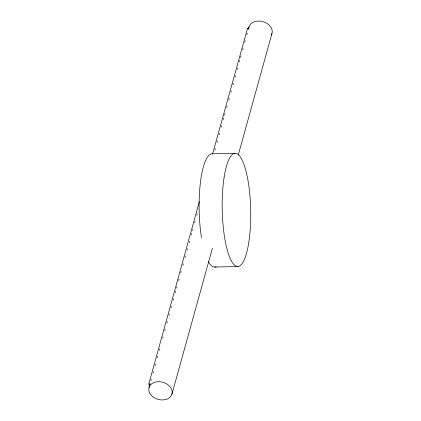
<?xml version="1.0" encoding="UTF-8"?>
<svg xmlns="http://www.w3.org/2000/svg" width="421" height="421" viewBox="0 0 421 421"><rect width="100%" height="100%" fill="white"/><g stroke="black" fill="none" stroke-linecap="round" stroke-linejoin="round"><path stroke-width="0.63" d="M199.344 201.675L148.892 383.599L149.45 386.831M212.531 154.133L247.548 28.396A2.189 2.11 -71.2 0 1 248.822 28.212M149.018 387.583L149.897 384.41M150.95 380.61L151.302 379.342M153.06 373.001L153.412 371.738M155.17 365.396L155.523 364.128M157.28 357.792L157.633 356.524M159.391 350.183L159.738 348.92M162.727 338.142L163.08 336.874M164.837 330.538L165.19 329.269M166.948 322.928L167.3 321.66M169.058 315.324L169.41 314.055M171.168 307.719L171.515 306.451M173.273 300.11L173.626 298.842M175.383 292.506L175.736 291.237M176.615 288.069L176.967 286.801M178.725 280.46L179.078 279.197M180.835 272.855L181.183 271.587M182.94 265.251L183.293 263.983M185.051 257.641L185.403 256.378M187.161 250.037L187.513 248.769M189.271 242.433L189.624 241.165M191.381 234.823L191.734 233.56M192.613 230.387L192.96 229.119M194.718 222.783L195.07 221.514M196.828 215.178L197.181 213.91M214.936 149.892L215.289 148.624M217.047 142.287L217.394 141.019M219.152 134.678L219.504 133.41M221.262 127.074L221.614 125.805M223.372 119.469L223.725 118.201M224.603 115.028L224.956 113.765M226.714 107.423L227.061 106.155M228.819 99.819L229.171 98.551M230.929 92.21L231.282 90.947M233.039 84.605L233.392 83.337M235.15 77.001L235.502 75.733M237.26 69.391L237.612 68.128M239.37 61.787L239.717 60.519M240.596 57.351L240.949 56.082M242.707 49.746L243.059 48.478M244.817 42.137L245.169 40.869M246.927 34.533L247.28 33.264M248.332 29.459L249.037 26.928M171.963 394.072A11.925 8.873 15.5 0 0 156.875 381.815A11.925 8.873 15.5 0 0 152.628 396.593A11.925 8.873 15.5 0 0 171.963 394.072L212.395 248.29M238.233 155.117L271.982 33.417M148.934 383.989L150.671 383.952M235.071 153.281L211.995 153.812A56.64 14.23 88.7 0 0 201.501 237.728M214.778 267.056L237.854 266.525M247.548 28.396L247.548 28.696M248.779 28.654A11.925 8.873 15.5 0 1 262.962 21.645A11.925 8.873 15.5 0 1 271.282 35.022M216.162 266.714A56.64 14.23 88.7 0 1 208.432 261.678M224.093 177.483A56.64 14.23 88.7 0 0 236.455 266.319A56.64 14.23 88.7 0 0 248.837 185.914A56.64 14.23 88.7 0 0 224.093 177.483"/></g></svg>
